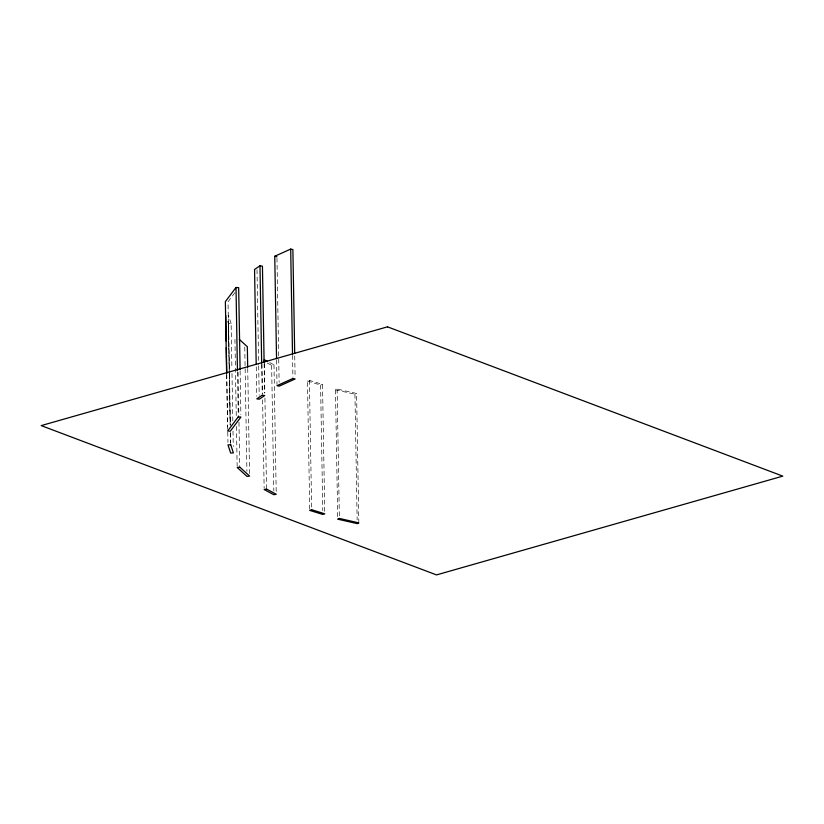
<?xml version="1.0" encoding="UTF-8"?>
<svg xmlns="http://www.w3.org/2000/svg" width="824" height="824" viewBox="0 0 824 824"><rect width="100%" height="100%" fill="white"/><g stroke="black" fill="none" stroke-linecap="round" stroke-linejoin="round"><path stroke-width="0.62" stroke-dasharray="4.12 3.09" d="M234.861 292.705L228.032 301.811L229.257 372.263M337.686 516.607L335.471 389.783L337.119 389.052L356.586 393.501L358.821 521.602M335.471 389.783L354.948 394.233L356.586 393.501M309.7 509.119L307.465 381.007L309.402 380.348L322.524 384.417L324.759 512.518M307.465 381.007L320.588 385.076L322.524 384.417M267.306 363.044L271.632 365.341L273.98 364.847L276.215 492.958M227.64 321.329L228.392 323.657L231.122 323.523L231.905 368.359M269.664 362.55L273.98 364.847M231.122 323.523L228.454 315.365L229.391 369.173M354.948 394.233L357.142 519.779M337.119 389.052L339.354 517.153M320.588 385.076L322.781 510.623M309.402 380.348L311.637 508.459M294.734 355.917L295.095 376.413M292.541 355.412L292.922 377.196M276.967 258.036L279.13 382.305M276.565 360.026L276.988 384.365M271.632 365.341L273.815 490.888M264.329 363.518L264.844 392.986M264.926 398.105L266.492 487.777M264.133 363.528L264.648 392.997M261.97 364.012L262.485 393.47M262.599 399.877L264.144 488.272M261.702 364.455L262.217 393.913M257.006 269.819L258.654 364.62M258.685 365.897L259.189 395.366M256.254 366.824L256.769 396.282M247.715 368.472L249.548 473.522M244.759 347.038L246.922 471.297M240.114 370.924L240.876 414.472M238.095 372.324L238.836 414.596M238.97 422.279L239.733 465.838M237.477 372.026L238.239 415.584M234.933 339.354L236.272 416.213M236.457 426.461L237.147 466.178M231.987 373.478L232.821 420.879M232.996 431.127L233.264 446.495M229.484 374.302L230.38 425.544M230.514 433.228L230.689 443.477M229.278 373.55L230.174 424.793M228.392 323.657L229.196 369.77M229.227 371.058L230.164 424.854M230.298 432.548L230.473 442.797M226.765 374.436L227.682 426.956M227.774 432.085L227.949 442.334M226.641 374.652L227.63 431.024"/><path stroke-width="1.24" d="M240.093 369.636L238.661 287.648L236.004 287.483L225.374 301.636L226.621 373.375M264.113 362.251L262.434 266.173L259.982 265.812L254.554 269.458L256.202 364.26M276.545 358.739L274.752 256.264L290.687 249.085L292.881 249.59L294.693 353.352M274.752 256.264L276.946 256.758M267.501 361.396L264.257 359.676L264.308 362.241M239.279 339.364L247.334 346.698L247.694 367.195M290.687 249.085L292.52 354.135M259.982 265.812L261.682 363.168M236.004 287.483L237.456 370.748M225.735 315.51L226.178 341.126M226.291 347.532L226.744 373.148M238.26 416.862L227.63 431.024L230.287 431.199L240.917 417.037L238.26 416.862M262.238 395.201L256.81 398.847L259.261 399.207L264.689 395.551L262.238 395.201M292.942 378.474L277.008 385.642L279.202 386.147L295.136 378.978L292.942 378.474M339.375 518.43L337.727 519.172L357.204 523.621L358.852 522.88L339.375 518.43M311.657 509.737L309.721 510.396L322.853 514.464L324.79 513.805L311.657 509.737M387.486 326.829L41.2 425.606L436.514 574.915L782.8 476.128L387.486 326.829M266.523 489.065L264.164 489.559L273.887 494.73L276.236 494.235L266.523 489.065M239.753 467.115L237.168 467.455L247.015 476.416L249.6 476.087L239.753 467.115M230.72 444.754L227.99 444.888L230.658 453.046L233.377 452.901L230.72 444.754"/></g></svg>
